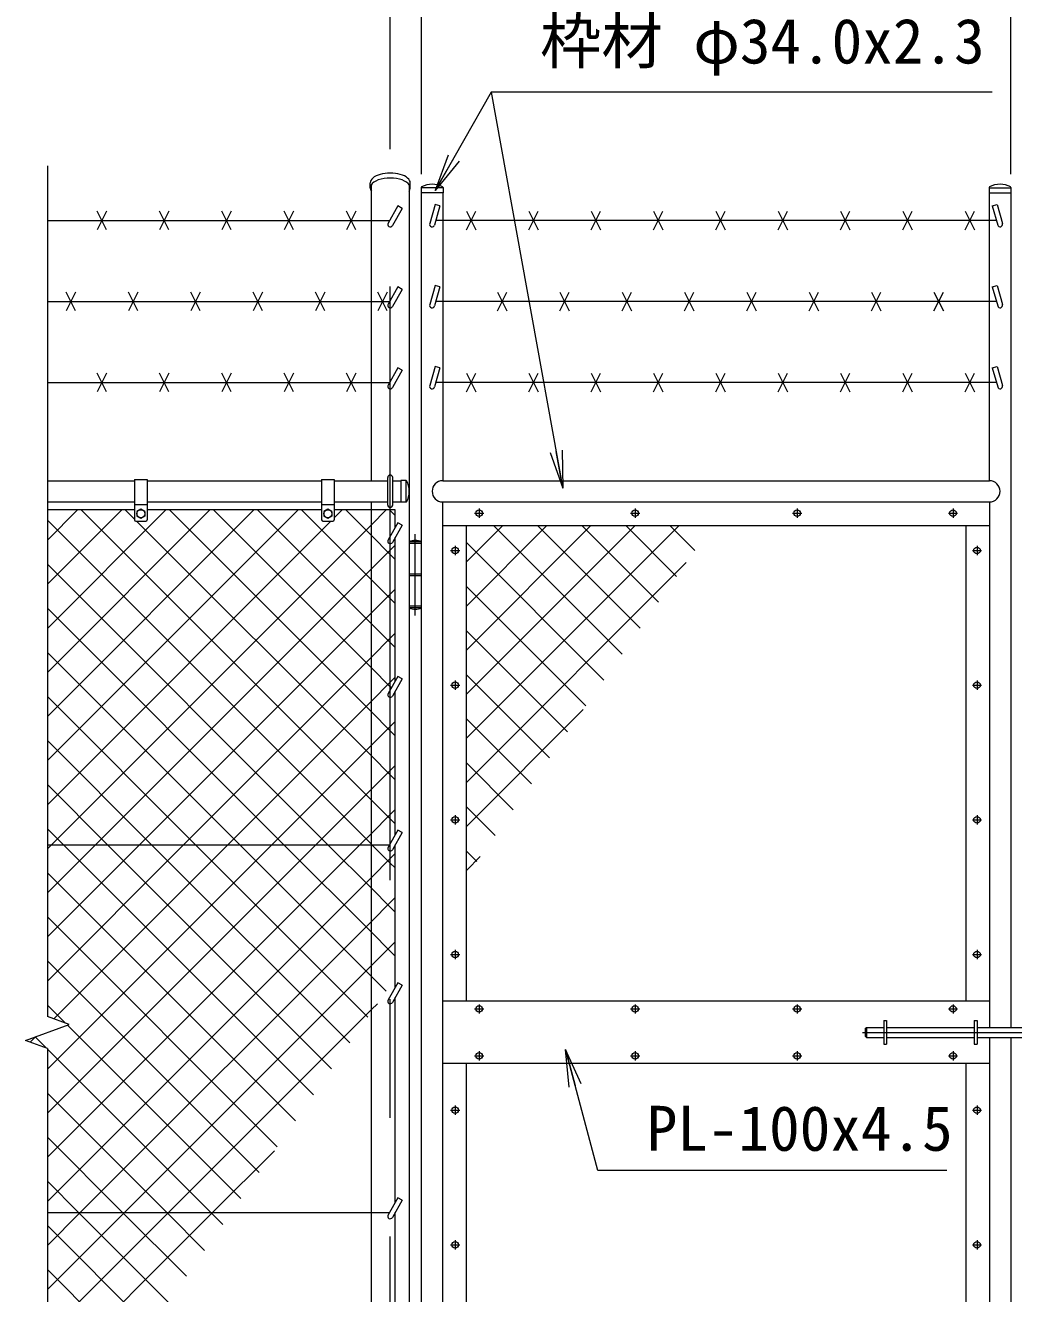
# Model space of a CAD drawing. Units: millimetres, scale not verified. Extents: x -6300 to 6300, y -4455 to 4455.
# Drawn here: x -17 to 1568, y -553 to 1481 of the extents above; entities that cross this region are included whole.
import ezdxf
from ezdxf.enums import TextEntityAlignment as Align

# ---------------------------------------------------------------- set-up
doc = ezdxf.new("R2010")
doc.units = ezdxf.units.MM
doc.header["$LTSCALE"] = 30
doc.linetypes.add('USER1', pattern=[50.8, 31.75, -6.35, 6.35, -6.35])
for name, color, linetype, lineweight in [('0-0_D-STR1', 1, 'Continuous', 18), ('0-1_D-STR3', 3, 'Continuous', 13), ('0-2_D-BMK', 2, 'USER1', 13), ('0-5_D-DCR-HCH', 7, 'Continuous', 9), ('0-6_D-STR-DIM', 7, 'Continuous', 9), ('0-7_0', 7, 'Continuous', 9), ('0-8_D-STR-TXT', 7, 'Continuous', 9)]:
    doc.layers.add(name, color=color, linetype=linetype, lineweight=lineweight)
doc.styles.add('ＭＳ ゴシック', font='')
doc.styles.get('ＭＳ ゴシック').set_extended_font_data('MS Gothic')

# ---------------------------------------------------------------- blocks, each defined once
blk = doc.blocks.new('_Open')
at = {"layer": '0-7_0'}
blk.add_line((-30, 5), (0, 0), dxfattribs=at)
blk.add_lwpolyline([(-30, -5), (0, 0), (-30, 0)], dxfattribs=at)

msp = doc.modelspace()

# ---------------------------------------------------------------- linework, layer by layer
at = {"layer": '0-0_D-STR1'}
for p, q in [((536.22, 1220.66), (536.22, 1228.62)), ((538.07, 750.95), (538.07, 1225.98)), ((598.57, 1225.98), (598.57, -1399.05)), ((600.42, 1220.66), (600.42, 1228.62)), ((618.07, 1221.28), (618.07, 1212.95)), ((653.07, 1220.95), (618.07, 1220.95)), ((653.07, 1221.28), (653.07, 1212.95)), ((1529.07, 1221.28), (1529.07, 1212.95)), ((1529.07, 1220.95), (1564.07, 1220.95)), ((1564.07, 1221.28), (1564.07, 1212.95)), ((653.07, 1212.95), (618.07, 1212.95)), ((618.57, -1019.05), (618.57, 1212.95)), ((652.57, 1212.95), (652.57, 750.95)), ((1529.07, 1212.95), (1564.07, 1212.95)), ((1529.57, 750.95), (1529.57, 1212.95)), ((1563.57, 1212.95), (1563.57, -126.05)), ((18.32, 750.95), (158.32, 750.95)), ((178.32, 750.95), (458.32, 750.95)), ((478.32, 750.95), (564.32, 750.95)), ((572.32, 750.95), (585.32, 750.95)), ((593.65, 751.45), (585.32, 751.45)), ((585.32, 751.45), (585.32, 716.45)), ((593.32, 751.45), (593.32, 716.45)), ((652.57, 750.95), (1529.57, 750.95)), ((18.32, 716.95), (158.32, 716.95)), ((178.32, 716.95), (458.32, 716.95)), ((478.32, 716.95), (564.32, 716.95)), ((538.07, -985.05), (538.07, 716.95)), ((572.32, 716.95), (585.32, 716.95)), ((593.65, 716.45), (585.32, 716.45)), ((652.57, -985.05), (652.57, 716.95)), ((652.57, 716.95), (1529.57, 716.95)), ((1529.57, 716.95), (1529.57, -126.05)), ((652.57, 678.95), (1529.57, 678.95)), ((690.57, -84.05), (690.57, 678.95)), ((1491.57, 678.95), (1491.57, -84.05)), ((1529.57, -84.05), (652.57, -84.05)), ((1529.57, -142.05), (1529.57, -985.05)), ((1563.57, -142.05), (1563.57, -1019.05)), ((1529.57, -184.05), (652.57, -184.05)), ((690.57, -947.05), (690.57, -184.05)), ((1491.57, -184.05), (1491.57, -947.05))]:
    msp.add_line(p, q, dxfattribs=at)
for centre, radius, start, end in [((619.07, 1221.28), 1, 122.29827, 180), ((635.57, 1190.73), 35.72, 61.52136, 118.47864), ((652.07, 1221.28), 1, 0, 57.70173), ((1530.07, 1221.28), 1, 122.29827, 180), ((1546.57, 1190.73), 35.72, 61.52136, 118.47864), ((1563.07, 1221.28), 1, 0, 57.70173), ((593.65, 750.45), 1, 32.29827, 90), ((563.1, 733.95), 35.72, 331.52136, 28.47864), ((652.57, 733.95), 17, 90, 270), ((1529.57, 733.95), 17, 270, 90), ((593.65, 717.45), 1, 270, 327.70173)]:
    msp.add_arc(centre, radius, start, end, dxfattribs=at)
for centre, start_param, end_param in [((568.32, 1228.62), 6.2831853, 9.424778), ((568.32, 1220.66), 5.9420265, 9.7659367)]:
    msp.add_ellipse(centre, major_axis=(32.1, 0), ratio=0.494803, start_param=start_param, end_param=end_param, dxfattribs=at)
at = {"layer": '0-1_D-STR3'}
for p, q in [((113.32, 1153.24), (98.32, 1183.24)), ((113.32, 1183.24), (98.32, 1153.24)), ((213.32, 1153.24), (198.32, 1183.24)), ((213.32, 1183.24), (198.32, 1153.24)), ((313.32, 1153.24), (298.32, 1183.24)), ((313.32, 1183.24), (298.32, 1153.24)), ((413.32, 1153.24), (398.32, 1183.24)), ((413.32, 1183.24), (398.32, 1153.24)), ((513.32, 1153.24), (498.32, 1183.24)), ((513.32, 1183.24), (498.32, 1153.24)), ((580.78, 1191.83), (564.86, 1164.24)), ((587.71, 1187.83), (571.78, 1160.24)), ((587.71, 1187.83), (580.78, 1191.83)), ((640.44, 1193.97), (631.72, 1163.33)), ((648.14, 1191.78), (639.42, 1161.14)), ((648.14, 1191.78), (640.44, 1193.97)), ((690.57, 1153.24), (705.57, 1183.24)), ((690.57, 1183.24), (705.57, 1153.24)), ((790.57, 1153.24), (805.57, 1183.24)), ((790.57, 1183.24), (805.57, 1153.24)), ((890.57, 1153.24), (905.57, 1183.24)), ((890.57, 1183.24), (905.57, 1153.24)), ((990.57, 1153.24), (1005.57, 1183.24)), ((990.57, 1183.24), (1005.57, 1153.24)), ((1090.57, 1153.24), (1105.57, 1183.24)), ((1090.57, 1183.24), (1105.57, 1153.24)), ((1190.57, 1153.24), (1205.57, 1183.24)), ((1190.57, 1183.24), (1205.57, 1153.24)), ((1290.57, 1153.24), (1305.57, 1183.24)), ((1290.57, 1183.24), (1305.57, 1153.24)), ((1390.57, 1153.24), (1405.57, 1183.24)), ((1390.57, 1183.24), (1405.57, 1153.24)), ((1490.57, 1153.24), (1505.57, 1183.24)), ((1490.57, 1183.24), (1505.57, 1153.24)), ((1534, 1191.78), (1541.7, 1193.97)), ((1534, 1191.78), (1542.72, 1161.14)), ((1541.7, 1193.97), (1550.42, 1163.33)), ((18.32, 1168.24), (567.17, 1168.24)), ((1540.7, 1168.24), (641.44, 1168.24)), ((580.78, 1061.92), (564.86, 1034.33)), ((587.71, 1057.92), (580.78, 1061.92)), ((640.44, 1064.07), (631.72, 1033.43)), ((648.14, 1061.88), (639.42, 1031.24)), ((648.14, 1061.88), (640.44, 1064.07)), ((1534, 1061.88), (1541.7, 1064.07)), ((1534, 1061.88), (1542.72, 1031.24)), ((1541.7, 1064.07), (1550.42, 1033.43)), ((18.32, 1038.33), (567.17, 1038.33)), ((63.32, 1023.33), (48.32, 1053.33)), ((63.32, 1053.33), (48.32, 1023.33)), ((163.32, 1023.33), (148.32, 1053.33)), ((163.32, 1053.33), (148.32, 1023.33)), ((263.32, 1023.33), (248.32, 1053.33)), ((263.32, 1053.33), (248.32, 1023.33)), ((363.32, 1023.33), (348.32, 1053.33)), ((363.32, 1053.33), (348.32, 1023.33)), ((463.32, 1023.33), (448.32, 1053.33)), ((463.32, 1053.33), (448.32, 1023.33)), ((563.32, 1023.33), (548.32, 1053.33)), ((563.32, 1053.33), (548.32, 1023.33)), ((587.71, 1057.92), (571.78, 1030.33)), ((1540.7, 1038.33), (641.44, 1038.33)), ((740.57, 1023.33), (755.57, 1053.33)), ((740.57, 1053.33), (755.57, 1023.33)), ((840.57, 1023.33), (855.57, 1053.33)), ((840.57, 1053.33), (855.57, 1023.33)), ((940.57, 1023.33), (955.57, 1053.33)), ((940.57, 1053.33), (955.57, 1023.33)), ((1040.57, 1023.33), (1055.57, 1053.33)), ((1040.57, 1053.33), (1055.57, 1023.33)), ((1140.57, 1023.33), (1155.57, 1053.33)), ((1140.57, 1053.33), (1155.57, 1023.33)), ((1240.57, 1023.33), (1255.57, 1053.33)), ((1240.57, 1053.33), (1255.57, 1023.33)), ((1340.57, 1023.33), (1355.57, 1053.33)), ((1340.57, 1053.33), (1355.57, 1023.33)), ((1440.57, 1023.33), (1455.57, 1053.33)), ((1440.57, 1053.33), (1455.57, 1023.33)), ((113.32, 893.43), (98.32, 923.43)), ((113.32, 923.43), (98.32, 893.43)), ((213.32, 893.43), (198.32, 923.43)), ((213.32, 923.43), (198.32, 893.43)), ((313.32, 893.43), (298.32, 923.43)), ((313.32, 923.43), (298.32, 893.43)), ((413.32, 893.43), (398.32, 923.43)), ((413.32, 923.43), (398.32, 893.43)), ((513.32, 893.43), (498.32, 923.43)), ((513.32, 923.43), (498.32, 893.43)), ((580.78, 932.02), (564.86, 904.43)), ((587.71, 928.02), (571.78, 900.43)), ((587.71, 928.02), (580.78, 932.02)), ((640.44, 934.16), (631.72, 903.52)), ((648.14, 931.97), (639.42, 901.33)), ((648.14, 931.97), (640.44, 934.16)), ((690.57, 893.43), (705.57, 923.43)), ((690.57, 923.43), (705.57, 893.43)), ((790.57, 893.43), (805.57, 923.43)), ((790.57, 923.43), (805.57, 893.43)), ((890.57, 893.43), (905.57, 923.43)), ((890.57, 923.43), (905.57, 893.43)), ((990.57, 893.43), (1005.57, 923.43)), ((990.57, 923.43), (1005.57, 893.43)), ((1090.57, 893.43), (1105.57, 923.43)), ((1090.57, 923.43), (1105.57, 893.43)), ((1190.57, 893.43), (1205.57, 923.43)), ((1190.57, 923.43), (1205.57, 893.43)), ((1290.57, 893.43), (1305.57, 923.43)), ((1290.57, 923.43), (1305.57, 893.43)), ((1390.57, 893.43), (1405.57, 923.43)), ((1390.57, 923.43), (1405.57, 893.43)), ((1490.57, 893.43), (1505.57, 923.43)), ((1490.57, 923.43), (1505.57, 893.43)), ((1534, 931.97), (1541.7, 934.16)), ((1534, 931.97), (1542.72, 901.33)), ((1541.7, 934.16), (1550.42, 903.52)), ((18.32, 908.43), (567.17, 908.43)), ((1540.7, 908.43), (641.44, 908.43)), ((158.32, 752.95), (158.32, 687.95)), ((158.32, 752.95), (178.32, 752.95)), ((178.32, 752.95), (178.32, 687.95)), ((458.32, 752.95), (458.32, 687.95)), ((458.32, 752.95), (478.32, 752.95)), ((478.32, 752.95), (478.32, 687.95)), ((564.32, 711.95), (564.32, 755.95)), ((572.32, 711.95), (572.32, 755.95)), ((158.32, 712.95), (178.32, 712.95)), ((458.32, 712.95), (478.32, 712.95)), ((158.32, 703.95), (18.32, 703.95)), ((168.32, 705.45), (161.82, 701.69)), ((161.82, 701.69), (161.82, 694.21)), ((174.82, 701.69), (168.32, 705.45)), ((174.82, 701.69), (174.82, 694.21)), ((458.32, 703.95), (178.32, 703.95)), ((468.32, 705.45), (461.82, 701.69)), ((461.82, 701.69), (461.82, 694.21)), ((474.82, 701.69), (468.32, 705.45)), ((474.82, 701.69), (474.82, 694.21)), ((576.32, 703.95), (478.32, 703.95)), ((576.32, 675.81), (576.32, 703.95)), ((160.32, 685.95), (176.32, 685.95)), ((460.32, 685.95), (476.32, 685.95)), ((580.78, 683.54), (564.86, 655.95)), ((587.71, 679.54), (571.78, 651.95)), ((587.71, 679.54), (580.78, 683.54)), ((576.32, 429.31), (576.32, 659.81)), ((618.57, 652.95), (598.57, 652.95)), ((598.57, 652.95), (598.57, 546.95)), ((618.57, 546.95), (618.57, 652.95)), ((618.57, 649.95), (598.57, 649.95)), ((618.57, 600.95), (598.57, 600.95)), ((598.57, 598.95), (618.57, 598.95)), ((598.57, 549.95), (618.57, 549.95)), ((618.57, 546.95), (598.57, 546.95)), ((580.78, 437.04), (564.86, 409.45)), ((587.71, 433.04), (571.78, 405.45)), ((587.71, 433.04), (580.78, 437.04)), ((576.32, 182.81), (576.32, 413.31)), ((580.78, 190.54), (564.86, 162.95)), ((587.71, 186.54), (571.78, 158.95)), ((587.71, 186.54), (580.78, 190.54)), ((18.32, 166.95), (567.17, 166.95)), ((576.32, -62.19), (576.32, 166.81)), ((580.78, -54.46), (564.86, -82.05)), ((587.71, -58.46), (571.78, -86.05)), ((587.71, -58.46), (580.78, -54.46)), ((576.32, -407.19), (576.32, -78.19)), ((1360.07, -115.05), (1364.57, -115.05)), ((1360.07, -115.05), (1360.07, -153.05)), ((1364.57, -115.05), (1364.57, -153.05)), ((1505.07, -115.05), (1505.07, -153.05)), ((1505.07, -115.05), (1509.57, -115.05)), ((1509.57, -115.05), (1509.57, -153.05)), ((1330.07, -128.05), (1332.07, -126.05)), ((1330.07, -128.05), (1330.07, -140.05)), ((1330.07, -140.05), (1332.07, -142.05)), ((1332.07, -126.05), (1360.07, -126.05)), ((1332.07, -126.05), (1332.07, -142.05)), ((1332.07, -142.05), (1360.07, -142.05)), ((1364.57, -126.05), (1505.07, -126.05)), ((1364.57, -142.05), (1505.07, -142.05)), ((1509.57, -126.05), (1627.07, -126.05)), ((1509.57, -142.05), (1627.07, -142.05)), ((1360.07, -153.05), (1364.57, -153.05)), ((1505.07, -153.05), (1509.57, -153.05)), ((580.78, -399.46), (564.86, -427.05)), ((587.71, -403.46), (571.78, -431.05)), ((587.71, -403.46), (580.78, -399.46)), ((18.32, -423.05), (567.17, -423.05)), ((576.32, -653.69), (576.32, -423.19))]:
    msp.add_line(p, q, dxfattribs=at)
for points in [[(174.82, 694.21), (168.32, 690.45), (161.82, 694.21)], [(474.82, 694.21), (468.32, 690.45), (461.82, 694.21)]]:
    msp.add_lwpolyline(points, dxfattribs=at)
for centre, radius in [((168.32, 697.95), 6.49), ((468.32, 697.95), 6.49), ((711.07, 698.95), 5.25), ((961.07, 698.95), 5.25), ((1221.07, 698.95), 5.25), ((1471.07, 698.95), 5.25), ((672.57, 638.95), 5.25), ((1509.57, 638.95), 5.25), ((672.57, 422.95), 5.25), ((1509.57, 422.95), 5.25), ((672.57, 206.95), 5.25), ((1509.57, 206.95), 5.25), ((672.57, -9.05), 5.25), ((1509.57, -9.05), 5.25), ((711.07, -96.55), 5.25), ((961.07, -96.55), 5.25), ((1221.07, -96.55), 5.25), ((1471.07, -96.55), 5.25), ((711.07, -171.55), 5.25), ((961.07, -171.55), 5.25), ((1221.07, -171.55), 5.25), ((1471.07, -171.55), 5.25), ((672.57, -259.05), 5.25), ((1509.57, -259.05), 5.25), ((672.57, -475.05), 5.25), ((1509.57, -475.05), 5.25)]:
    msp.add_circle(centre, radius, dxfattribs=at)
for centre, radius, start, end in [((568.32, 1162.24), 4, 150, 330), ((635.57, 1162.24), 4, 164.11158, 344.11158), ((1546.57, 1162.24), 4, 195.88842, 15.88842), ((568.32, 1032.33), 4, 150, 330), ((635.57, 1032.33), 4, 164.11158, 344.11158), ((1546.57, 1032.33), 4, 195.88842, 15.88842), ((568.32, 902.43), 4, 150, 330), ((635.57, 902.43), 4, 164.11158, 344.11158), ((1546.57, 902.43), 4, 195.88842, 15.88842), ((568.32, 755.95), 4, 0, 180), ((568.32, 711.95), 4, 180, 0), ((160.32, 687.95), 2, 180, 270), ((176.32, 687.95), 2, 270, 0), ((460.32, 687.95), 2, 180, 270), ((476.32, 687.95), 2, 270, 0), ((568.32, 653.95), 4, 150, 330), ((608.57, 628.95), 26, 67.38014, 112.61986), ((608.57, 570.95), 26, 247.38014, 292.61986), ((568.32, 407.45), 4, 150, 330), ((568.32, 160.95), 4, 150, 330), ((568.32, -84.05), 4, 150, 330), ((568.32, -429.05), 4, 150, 330)]:
    msp.add_arc(centre, radius, start, end, dxfattribs=at)
at = {"layer": '0-2_D-BMK'}
for p, q in [((568.32, -1414.05), (568.32, 1252.95)), ((703.63, 698.95), (718.51, 698.95)), ((711.07, 706.39), (711.07, 691.51)), ((953.63, 698.95), (968.51, 698.95)), ((961.07, 706.39), (961.07, 691.51)), ((1213.63, 698.95), (1228.51, 698.95)), ((1221.07, 706.39), (1221.07, 691.51)), ((1463.63, 698.95), (1478.51, 698.95)), ((1471.07, 706.39), (1471.07, 691.51)), ((608.57, 534.95), (608.57, 664.95)), ((665.13, 638.95), (680.01, 638.95)), ((672.57, 646.39), (672.57, 631.51)), ((1502.13, 638.95), (1517.01, 638.95)), ((1509.57, 646.39), (1509.57, 631.51)), ((672.57, 430.39), (672.57, 415.51)), ((1509.57, 430.39), (1509.57, 415.51)), ((665.13, 422.95), (680.01, 422.95)), ((1502.13, 422.95), (1517.01, 422.95)), ((665.13, 206.95), (680.01, 206.95)), ((672.57, 214.39), (672.57, 199.51)), ((1502.13, 206.95), (1517.01, 206.95)), ((1509.57, 214.39), (1509.57, 199.51)), ((665.13, -9.05), (680.01, -9.05)), ((672.57, -1.61), (672.57, -16.49)), ((1502.13, -9.05), (1517.01, -9.05)), ((1509.57, -1.61), (1509.57, -16.49)), ((703.63, -96.55), (718.51, -96.55)), ((711.07, -89.11), (711.07, -103.99)), ((953.63, -96.55), (968.51, -96.55)), ((961.07, -89.11), (961.07, -103.99)), ((1213.63, -96.55), (1228.51, -96.55)), ((1221.07, -89.11), (1221.07, -103.99)), ((1463.63, -96.55), (1478.51, -96.55)), ((1471.07, -89.11), (1471.07, -103.99)), ((1325.96, -134.05), (1906.07, -134.05)), ((703.63, -171.55), (718.51, -171.55)), ((711.07, -164.11), (711.07, -178.99)), ((953.63, -171.55), (968.51, -171.55)), ((961.07, -164.11), (961.07, -178.99)), ((1213.63, -171.55), (1228.51, -171.55)), ((1221.07, -164.11), (1221.07, -178.99)), ((1463.63, -171.55), (1478.51, -171.55)), ((1471.07, -164.11), (1471.07, -178.99)), ((665.13, -259.05), (680.01, -259.05)), ((672.57, -251.61), (672.57, -266.49)), ((1502.13, -259.05), (1517.01, -259.05)), ((1509.57, -251.61), (1509.57, -266.49)), ((672.57, -467.61), (672.57, -482.49)), ((1509.57, -467.61), (1509.57, -482.49)), ((665.13, -475.05), (680.01, -475.05)), ((1502.13, -475.05), (1517.01, -475.05))]:
    msp.add_line(p, q, dxfattribs=at)
at = {"layer": '0-5_D-DCR-HCH'}
for p, q in [((18.32, 655.42), (66.85, 703.95)), ((18.32, 584.71), (137.56, 703.95)), ((18.32, 514), (208.27, 703.95)), ((18.32, 443.29), (278.98, 703.95)), ((18.32, 372.58), (349.69, 703.95)), ((18.32, 301.87), (420.4, 703.95)), ((158.32, 689.05), (143.42, 703.95)), ((538.07, 521.43), (355.55, 703.95)), ((538.07, 592.14), (426.26, 703.95)), ((478.32, 691.16), (491.11, 703.95)), ((18.32, 231.16), (473.11, 685.95)), ((690.57, 620.57), (748.96, 678.95)), ((690.57, 549.86), (819.67, 678.95)), ((690.57, 479.14), (890.38, 678.95)), ((690.57, 408.43), (961.09, 678.95)), ((690.57, 337.72), (1031.8, 678.95)), ((940.31, 472.74), (734.1, 678.95)), ((969.44, 514.33), (804.81, 678.95)), ((998.56, 555.92), (875.52, 678.95)), ((1027.68, 597.51), (946.23, 678.95)), ((1056.8, 639.1), (1016.94, 678.95)), ((911.19, 431.15), (690.57, 651.77)), ((538.07, 609.49), (568.32, 639.74)), ((568.32, 639.74), (576.32, 647.74)), ((468.28, 166.95), (18.32, 616.91)), ((690.57, 267.01), (1043.12, 619.57)), ((95.53, 166.95), (538.07, 609.49)), ((568.32, 561.89), (538.07, 592.14)), ((568.32, 569.03), (576.32, 577.03)), ((882.07, 389.56), (690.57, 581.06)), ((538.07, 538.78), (568.32, 569.03)), ((576.32, 553.89), (568.32, 561.89)), ((397.57, 166.95), (18.32, 546.2)), ((166.25, 166.95), (538.07, 538.78)), ((568.32, 491.18), (538.07, 521.43)), ((852.95, 347.97), (690.57, 510.35)), ((538.07, 468.07), (568.32, 498.32)), ((568.32, 498.32), (576.32, 506.32)), ((576.32, 483.18), (568.32, 491.18)), ((236.96, 166.95), (538.07, 468.07)), ((823.83, 306.38), (690.57, 439.64)), ((576.32, 412.47), (576.01, 412.78)), ((256.15, 166.95), (18.32, 404.78)), ((690.57, 196.3), (877.97, 383.7)), ((794.71, 264.79), (690.57, 368.93)), ((538.07, 326.64), (568.32, 356.89)), ((568.32, 356.89), (576.32, 364.89)), ((185.44, 166.95), (18.32, 334.07)), ((378.38, 166.95), (538.07, 326.64)), ((538.07, 255.93), (568.32, 286.18)), ((568.32, 286.18), (576.32, 294.18)), ((765.59, 223.2), (690.57, 298.22)), ((114.73, 166.95), (18.32, 263.36)), ((449.09, 166.95), (538.07, 255.93)), ((736.47, 181.61), (690.57, 227.51)), ((538.07, 185.22), (568.32, 215.47)), ((568.32, 215.47), (576.32, 223.47)), ((44.02, 166.95), (18.32, 192.65)), ((519.8, 166.95), (538.07, 185.22)), ((18.32, 89.74), (95.53, 166.95)), ((18.32, 19.03), (166.25, 166.95)), ((18.32, -51.68), (236.96, 166.95)), ((18.32, -193.11), (378.38, 166.95)), ((18.32, -263.82), (449.09, 166.95)), ((18.32, -334.53), (519.8, 166.95)), ((445.25, -234.28), (44.02, 166.95)), ((474.37, -192.69), (114.73, 166.95)), ((503.5, -151.1), (185.44, 166.95)), ((532.62, -109.51), (256.15, 166.95)), ((538.07, 26.45), (397.57, 166.95)), ((538.07, 97.16), (468.28, 166.95)), ((707.34, 140.02), (690.57, 156.8)), ((690.57, 125.59), (712.81, 147.84)), ((416.13, -275.87), (18.32, 121.94)), ((568.32, 66.91), (538.07, 97.16)), ((568.32, 74.05), (576.32, 82.05)), ((538.07, 43.8), (568.32, 74.05)), ((576.32, 58.91), (568.32, 66.91)), ((387.01, -317.46), (18.32, 51.23)), ((71.22, -423.05), (538.07, 43.8)), ((568.32, -3.8), (538.07, 26.45)), ((538.07, -26.91), (568.32, 3.34)), ((568.32, 3.34), (576.32, 11.34)), ((357.89, -359.05), (18.32, -19.48)), ((576.32, -11.8), (568.32, -3.8)), ((141.93, -423.05), (538.07, -26.91)), ((46.94, -118.81), (18.32, -90.19)), ((-9.03, -149.75), (0, -140.72)), ((16.43, -159.01), (-1.37, -141.21)), ((328.77, -400.64), (50.47, -122.35)), ((209.76, -423.05), (18.32, -231.61)), ((139.04, -423.05), (18.32, -302.32)), ((68.33, -423.05), (18.32, -373.03)), ((18.32, -475.95), (71.22, -423.05)), ((18.32, -546.66), (141.93, -423.05)), ((212.28, -567), (68.33, -423.05)), ((241.4, -525.41), (139.04, -423.05)), ((270.53, -483.82), (209.76, -423.05)), ((183.16, -608.59), (18.32, -443.75)), ((154.04, -650.18), (18.32, -514.46))]:
    msp.add_line(p, q, dxfattribs=at)
for points in [[(18.32, 160.45), (24.82, 166.95), (538.07, 680.2), (561.82, 703.95)], [(576.32, 200.34), (568.32, 208.34), (538.07, 238.59), (72.7, 703.95)], [(576.32, 341.76), (568.32, 349.76), (538.07, 380.01), (214.13, 703.95)], [(570.16, 418.63), (568.32, 420.47), (538.07, 450.72), (284.84, 703.95)], [(576.32, 624.6), (568.32, 632.6), (538.07, 662.85), (496.97, 703.95)], [(576.32, 695.31), (568.32, 703.31), (567.68, 703.95)], [(576.32, 129.63), (568.32, 137.63), (538.99, 166.95), (538.07, 167.88), (18.32, 687.63)], [(576.32, 271.05), (568.32, 279.05), (538.07, 309.3), (161.42, 685.95)], [(561.74, -67.92), (538.07, -44.26), (326.86, 166.95), (18.32, 475.49)], [(28.58, -112.13), (307.67, 166.95), (538.07, 397.36), (568.32, 427.61), (576.32, 435.61)], [(18.32, -405.24), (538.07, 114.51), (568.32, 144.76), (576.32, 152.76)], [(18.32, -617.37), (212.64, -423.05), (538.07, -97.62), (547.66, -88.03)], [(299.65, -442.23), (280.47, -423.05), (18.32, -160.9)], [(18.32, -688.08), (283.35, -423.05), (382.51, -323.89)]]:
    msp.add_lwpolyline(points, dxfattribs=at)
at = {"layer": '0-6_D-STR-DIM'}
for p, q in [((568.32, 1282.95), (568.32, 1772.95)), ((618.57, 1242.95), (618.57, 1592.95)), ((1563.57, 1242.95), (1563.57, 1592.95)), ((1563.57, 1242.95), (1563.57, 1592.95)), ((18.32, 1255.95), (18.32, -108.4)), ((-16.92, -146.87), (53.56, -121.22)), ((53.56, -121.22), (18.32, -108.4)), ((18.32, -159.7), (-16.92, -146.87)), ((18.32, -159.7), (18.32, -1139.05))]:
    msp.add_line(p, q, dxfattribs=at)
at = {"layer": '0-8_D-STR-TXT'}
msp.add_line((730.02, 1374.38), (844.88, 740.96), dxfattribs=at)
for points in [[(1533.95, 1374.38), (730.02, 1374.38), (641.63, 1218.03)], [(1461.36, -355.81), (901.09, -355.81), (850.08, -163.36)]]:
    msp.add_lwpolyline(points, dxfattribs=at)

# ---------------------------------------------------------------- block references
at = {"layer": '0-8_D-STR-TXT', "xscale": 2, "yscale": 2}
for p, rotation in [((640.65, 1216.29), 240.51832), ((845.24, 739), 280.27821), ((849.57, -161.42), 104.84646)]:
    msp.add_blockref('_Open', p, dxfattribs=dict(at, rotation=rotation))

# ---------------------------------------------------------------- texts
at = {"layer": '0-8_D-STR-TXT', "style": 'ＭＳ ゴシック'}
for s, p in [('枠材 φ34.0x2.3', (808.69, 1398.59)), ('PL-100x4.5', (979.76, -345.69))]:
    msp.add_text(s, height=72.14, dxfattribs=at).set_placement(p, align=Align.BOTTOM_LEFT)

doc.saveas('drawing.dxf')
